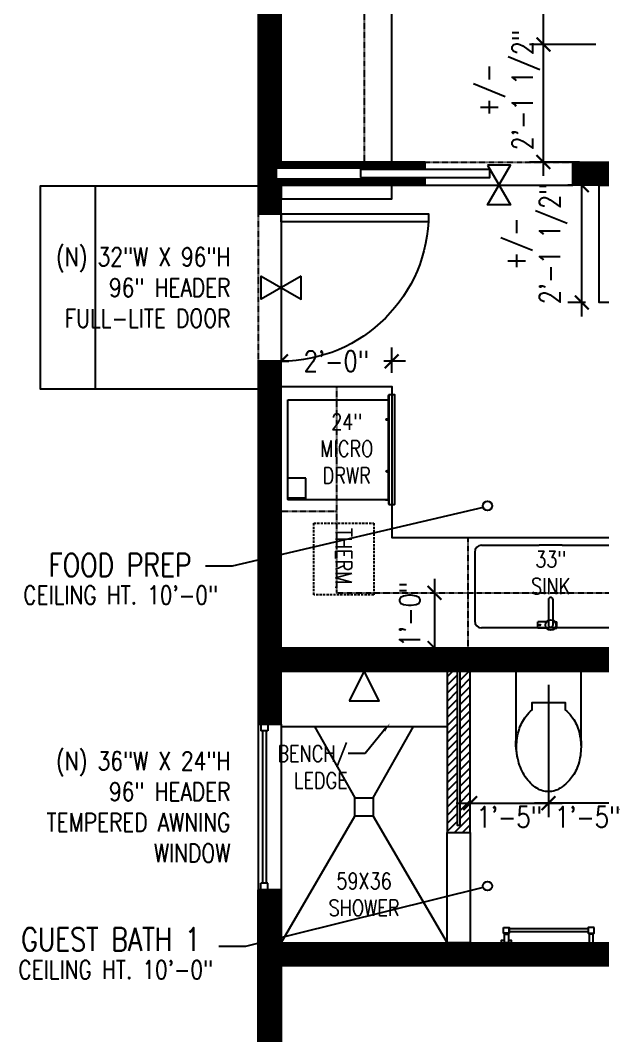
# Model space of a CAD drawing. Header units: inches. Extents: x -1 to 4116, y -71 to 1384.
# Drawn here: x 779.8 to 906.1, y 493 to 713.4 of the extents above; entities that cross this region are included whole.
import ezdxf
from ezdxf import colors
from ezdxf.entities.mleader import LeaderData, LeaderLine
from ezdxf.enums import TextEntityAlignment as Align
from ezdxf.math import Vec2, Vec3

# ---------------------------------------------------------------- set-up
doc = ezdxf.new("R2010")
doc.units = ezdxf.units.IN
doc.header["$MEASUREMENT"] = 0
doc.linetypes.add('DASHED', pattern=[0.75, 0.5, -0.25])
doc.linetypes.add('HIDDEN2', pattern=[0.1875, 0.125, -0.0625])
doc.layers.get('DEFPOINTS').update_dxf_attribs({"color": 92, "lineweight": 15})
for name, color, linetype in [('A-ANNO', 3, 'Continuous'), ('A-ANNO - NEW', 3, 'Continuous'), ('A-ANNO-CLNG-HT-NEW', 2, 'Continuous'), ('A-ANNO-ROOMTAG-NEW', 2, 'Continuous'), ('A-APPL-NEWW', 1, 'Continuous'), ('A-CASE-BLW', 1, 'HIDDEN2'), ('A-CASE-NEW', 2, 'Continuous'), ('A-CASE-OVER', 1, 'HIDDEN2'), ('A-CLNG-HEAD', 1, 'HIDDEN2'), ('A-DIM-CONS', 2, 'Continuous'), ('A-DOOR-NEW', 2, 'Continuous'), ('A-FLOR-SILL', 8, 'Continuous'), ('A-GLAZ', 1, 'Continuous'), ('A-GLAZ-NEW', 1, 'Continuous'), ('A-PFIX', 2, 'Continuous'), ('A-WALL-HTCH-F', 252, 'Continuous'), ('A-WALL-NEW', 4, 'Continuous')]:
    doc.layers.add(name, color=color, linetype=linetype)
doc.layers.add('A-FLOR-LEVL', color=2, linetype='Continuous', plot=False)
doc.styles.add('ccTXT', font='ROMANS.shx', dxfattribs={"width": 0.8})
doc.styles.add('EDGTXT', font='ROMANS.shx')
doc.dimstyles.new('DIM48$0', dxfattribs={"dimscale": 48, "dimtxt": 0.09375, "dimasz": 0.0625, "dimexe": 0.0625, "dimexo": 0.0625, "dimgap": 0.0625, "dimtad": 0, "dimdec": 8, "dimrnd": 0.125, "dimzin": 3, "dimdsep": 46, "dimlunit": 4, "dimtxsty": 'ccTXT', "dimblk": 'ARCHTICK', "dimblk1": 'ARCHTICK', "dimblk2": 'ARCHTICK', "dimsah": 1, "dimcen": 0.09375, "dimdle": 0.0625, "dimclrd": 2, "dimclre": 1, "dimclrt": 256, "dimadec": 0, "dimazin": 0, "dimtfac": 0.6, "dimtdec": 4, "dimtix": 1, "dimtmove": 2, "dimatfit": 3, "dimldrblk": 'ARCHTICK', "dimfxl": 1, "dimtvp": 1, "dimfrac": 2, "dimtolj": 1, "dimtzin": 0, "dimarcsym": 0})

# ---------------------------------------------------------------- blocks, each defined once
blk = doc.blocks.new('*U88')
at = {"color": 0, "linetype": 'ByBlock'}
blk.add_line((-0.0411, 0), (0.0411, 0), dxfattribs=at)
blk.add_lwpolyline([(-0.0675, 0.135), (0.0675, 0.135), (0, 0)], close=True, dxfattribs=at)
at = {"style": 'EDGTXT', "flags": 8}
blk.add_attdef('#LINE1', text='', height=0.125, dxfattribs=at).set_placement((0, 0.1931), align=Align.BOTTOM_CENTER)
blk = doc.blocks.new('*U87')
at = {"color": 0, "linetype": 'ByBlock'}
for p, q in [((0, -7.11), (0, 7.11)), ((0, 7.11), (15.11, 7.11)), ((15.11, -7.11), (0, -7.11))]:
    blk.add_line(p, q, dxfattribs=at)
blk.add_lwpolyline([(24.13, -4.09, 0.06085), (25.42, -2.54, 0.143932), (26.16, 0, 0.143932), (25.42, 2.54, 0.107177), (22.93, 5.03, 0.077997), (19.52, 6.53, 0.141546), (12.76, 6.39, 0.085426), (9.83, 4.9, 0.066386), (8.4, 3.51), (6.82, 3.51), (6.82, -3.61), (8.4, -3.61, 0.066386), (9.83, -5, 0.085426), (12.76, -6.49, 0.074934), (16.47, -7.05, 0.074935), (20.18, -6.49, 0.085426), (23.12, -5, 0.047542)], format="xyb", close=True, dxfattribs=at)
for centre, start, end in [((15.11, -9.99), 75.0711, 90), ((15.11, 9.99), 270, 275.1954)]:
    blk.add_arc(centre, 17.11, start, end, dxfattribs=at)
blk = doc.blocks.new('Towel Warmer ICO 20x48')
for points in [[(-18.8125, -1.875), (-17.9375, -1.875), (-17.9375, 0), (-18.8125, 0)], [(0.4375, -1.875), (-0.4375, -1.875), (-0.4375, 0), (0.4375, 0)], [(-19, -3.375), (-17.75, -3.375), (-17.75, -2.125), (-19, -2.125)], [(-18.6875, -1.875), (-18.0625, -1.875), (-18.0625, -2.125), (-18.6875, -2.125)], [(0.625, -3.375), (-0.625, -3.375), (-0.625, -2.125), (0.625, -2.125)], [(0.3125, -1.875), (-0.3125, -1.875), (-0.3125, -2.125), (0.3125, -2.125)], [(-17.75, -2.375), (-0.625, -2.375), (-0.625, -3.125), (-17.75, -3.125)]]:
    blk.add_lwpolyline(points, close=True)
blk.add_lwpolyline([(0.4375, -0.5), (1.125, -0.5), (1.125, 0), (-1.125, 0), (-1.125, -0.5), (-0.4375, -0.5)])
blk = doc.blocks.new('*U114')
at = {"linetype": 'ByBlock'}
blk.add_lwpolyline([(0, 0), (0, 32), (-1.75, 32), (-1.75, 0)], close=True, dxfattribs=at)
blk.add_arc((0, 0), 32, 90, 180, dxfattribs=at)
blk = doc.blocks.new('*U4')
for p, q in [((0, 5), (36, 5)), ((0, 5), (36, 5)), ((0, 2.875), (0, 4.375)), ((0, 4.375), (1.5, 4.375)), ((0, 2.875), (1.5, 2.875)), ((1.5, 2.875), (1.5, 4.375)), ((1.5, 4), (34.5, 4)), ((1.5, 3.25), (34.5, 3.25)), ((34.5, 2.875), (34.5, 4.375)), ((36, 4.375), (34.5, 4.375)), ((36, 2.875), (34.5, 2.875)), ((36, 2.875), (36, 4.375))]:
    blk.add_line(p, q)
at = {"flags": 128}
for points in [[(0, 0), (0, 5), (0, 5), (0, 5)], [(36, 0), (36, 5), (36, 5), (36, 5)]]:
    blk.add_lwpolyline(points, dxfattribs=at)
at = {"layer": 'A-FLOR-SILL'}
blk.add_line((0, 0), (36, 0), dxfattribs=at)
at = {"layer": 'A-GLAZ', "color": 8}
blk.add_line((0, 0), (36, 0), dxfattribs=at)
blk = doc.blocks.new('*U53')
at = {"layer": 'A-FLOR-SILL'}
blk.add_line((-16, 0), (16, 0), dxfattribs=at)
blk.add_lwpolyline([(-2.51, 4.32), (2.51, -4.32), (-2.51, -4.32), (2.51, 4.32)], close=True, dxfattribs=at)
blk = doc.blocks.new('*U106')
at = {"linetype": 'ByBlock'}
blk.add_lwpolyline([(0, 0), (-28, 0), (-28, -1.75), (0, -1.75)], close=True, dxfattribs=at)
blk = doc.blocks.new('*U167')
at = {"color": 0}
for p, q in [((20.96, 16.5), (6, 16.5)), ((4.5, -2.5), (4.5, 2.5)), ((22.46, -2.5), (22.46, 2.5)), ((6, -16.5), (20.96, -16.5))]:
    blk.add_line(p, q, dxfattribs=at)
at = {"color": 0, "linetype": 'ByBlock'}
for p, q in [((4.5, 2.5), (4.5, 15)), ((22.46, 15), (22.46, 2.5)), ((4.5, -15), (4.5, -2.5)), ((22.46, -2.5), (22.46, -15))]:
    blk.add_line(p, q, dxfattribs=at)
for centre, start, end in [((6, 15), 90, 180), ((20.96, 15), 0, 90), ((6, -15), 180, 270), ((20.96, -15), 270, 0)]:
    blk.add_arc(centre, 1.5, start, end, dxfattribs=at)
blk = doc.blocks.new('*U20')
at = {"color": 0, "linetype": 'ByBlock'}
for p, q in [((-0.9, 0.71), (-1.35, 0.71)), ((-1.35, 0.71), (-1.35, -0.71)), ((-0.5, 0), (-0.5, -5.5)), ((0.5, -5.5), (0.5, 0)), ((0.9, 0.71), (2.81, 0.71)), ((2.81, 0.71), (2.81, -0.71)), ((-0.9, -0.71), (-1.35, -0.71)), ((0.9, -0.71), (2.81, -0.71))]:
    blk.add_line(p, q, dxfattribs=at)
blk.add_circle((0, 0), 1.14, dxfattribs=at)
blk.add_circle((2.34, 0), 0.107)
for centre, start, end in [((0, 0), 0, 180), ((0, -5.5), 180, 0)]:
    blk.add_arc(centre, 0.5, start, end, dxfattribs=at)
blk = doc.blocks.new('Thermomix')
at = {"layer": 'A-APPL-NEWW', "linetype": 'DASHED'}
blk.add_lwpolyline([(-7.75, 6.5), (7.75, 6.5), (7.75, -6.5), (-7.75, -6.5)], close=True, dxfattribs=at)
at = {"layer": 'A-ANNO', "insert": (0, 0), "char_height": 3.5, "attachment_point": 5, "style": 'ccTXT'}
blk.add_mtext_dynamic_manual_height_columns('THERM.', width=14.8104, gutter_width=30, heights=[0], dxfattribs=at)
blk = doc.blocks.new('24in Wolf Micro Drawer')
for p, q in [((-10.79, 21.89), (-10.31, 21.89)), ((-10.79, 21.89), (-10.79, 17.95)), ((-10.47, 21.83), (-10.79, 21.83)), ((-10.31, 21.86), (-10.72, 21.86)), ((-10.64, 21.83), (-10.64, 21.86)), ((-10.47, 17.95), (-10.47, 21.83)), ((-10.31, 21.89), (-10.31, 21.86)), ((-10.31, 21.89), (10.86, 21.89)), ((-6.1, 17.95), (-6.1, 21.89)), ((10.86, 21.89), (10.86, 0.09)), ((-10.79, 17.95), (-10.79, 0)), ((-10.79, 17.95), (-6.1, 17.95)), ((-11.82, 0), (-11.82, -0.04)), ((11.82, 0), (-11.82, 0)), ((-10.83, 0.04), (-11.78, 0.04)), ((-11.78, 0), (-11.78, 0.04)), ((-10.83, 0.73), (-10.79, 0.73)), ((-10.83, 0.73), (-10.83, 0.04)), ((10.86, 0.09), (-10.79, 0.09)), ((-4.66, 0.38), (-4.74, 0.38)), ((-4.74, 0.38), (-4.74, 0.35)), ((-4.74, 0.35), (-4.66, 0.35)), ((-4.66, 0.46), (-4.66, 0.38)), ((-4.63, 0.46), (-4.66, 0.46)), ((-4.66, 0.35), (-4.66, 0.26)), ((-4.66, 0.26), (-4.63, 0.26)), ((-4.63, 0.38), (-4.63, 0.46)), ((-4.55, 0.38), (-4.63, 0.38)), ((-4.63, 0.26), (-4.63, 0.35)), ((-4.63, 0.35), (-4.55, 0.35)), ((-4.55, 0.35), (-4.55, 0.38)), ((6.59, 0.38), (6.51, 0.38)), ((6.51, 0.38), (6.51, 0.35)), ((6.51, 0.35), (6.59, 0.35)), ((6.59, 0.46), (6.59, 0.38)), ((6.62, 0.46), (6.59, 0.46)), ((6.59, 0.35), (6.59, 0.26)), ((6.59, 0.26), (6.62, 0.26)), ((6.62, 0.38), (6.62, 0.46)), ((6.71, 0.38), (6.62, 0.38)), ((6.62, 0.26), (6.62, 0.35)), ((6.62, 0.35), (6.71, 0.35)), ((6.71, 0.35), (6.71, 0.38)), ((10.91, 0.73), (10.86, 0.73)), ((10.86, 0.09), (10.86, 0)), ((10.91, 0.73), (10.91, 0.04)), ((10.91, 0.04), (11.85, 0.04)), ((11.82, 0), (11.93, 0)), ((11.85, 0), (11.85, 0.04)), ((11.93, 0), (11.94, 0)), ((11.94, 0), (11.95, 0)), ((11.95, 0), (11.98, 0)), ((11.98, 0), (12, 0)), ((12, 0), (12, 0)), ((12, 0), (12, 0)), ((12, 0), (12, -0.04)), ((-11.87, -0.01), (-11.83, -0.01)), ((-11.87, -0.01), (-11.87, -1.18)), ((-11.82, -1.18), (-11.87, -1.18)), ((-11.83, -0.01), (-11.83, -1.18)), ((-11.82, -0.1), (-11.83, -0.1)), ((-11.83, -0.1), (-11.83, -0.1)), ((-11.82, -0.04), (-11.81, -0.04)), ((-11.82, -0.07), (-11.82, -1.18)), ((-11.81, -0.07), (-11.82, -0.07)), ((-11.82, -1.18), (-11.82, -1.18)), ((-11.81, -0.07), (-11.81, -0.01)), ((11.99, -0.01), (-11.81, -0.01)), ((11.96, -1.27), (-11.78, -1.27)), ((11.99, -0.07), (11.99, -0.01)), ((12, -0.04), (11.99, -0.04)), ((11.99, -0.07), (12.01, -0.07)), ((12.01, -0.07), (12.01, -1.18)), ((12.01, -0.1), (12.01, -0.1)), ((12.01, -0.1), (12.02, -0.1)), ((12.01, -1.18), (12.05, -1.18)), ((12.01, -1.18), (12.01, -1.18)), ((12.05, -0.01), (12.02, -0.01)), ((12.02, -0.01), (12.02, -1.18)), ((12.05, -0.01), (12.05, -1.18))]:
    blk.add_line(p, q)
for points in [[(-10.72, 21.89), (-10.76, 21.89), (-10.79, 21.86), (-10.79, 21.83)], [(-10.72, 21.86), (-10.75, 21.86), (-10.76, 21.85), (-10.76, 21.83)], [(-10.79, 0.04), (-10.79, 0.02), (-10.79, 0.01), (-10.81, 0)], [(10.86, 0.04), (10.86, 0.02), (10.87, 0.01), (10.88, 0)], [(-11.87, -1.18), (-11.87, -1.23), (-11.83, -1.27), (-11.78, -1.27)], [(-11.78, -1.27), (-11.81, -1.25), (-11.81, -1.21), (-11.82, -1.18)], [(11.96, -1.27), (11.99, -1.25), (12, -1.21), (12.01, -1.18)], [(12.05, -1.18), (12.05, -1.23), (12.01, -1.27), (11.96, -1.27)]]:
    blk.add_open_spline(points, degree=3)
for points in [[(-4.83, 0.36), (-4.83, 0.26), (-4.75, 0.18), (-4.65, 0.18), (-4.55, 0.18), (-4.46, 0.26), (-4.46, 0.36), (-4.46, 0.46), (-4.55, 0.54), (-4.65, 0.54), (-4.75, 0.54), (-4.83, 0.46), (-4.83, 0.36)], [(6.43, 0.36), (6.43, 0.26), (6.51, 0.18), (6.61, 0.18), (6.71, 0.18), (6.79, 0.26), (6.79, 0.36), (6.79, 0.46), (6.71, 0.54), (6.61, 0.54), (6.51, 0.54), (6.43, 0.46), (6.43, 0.36)]]:
    blk.add_open_spline(points, degree=3, knots=[0, 0, 0, 0, 1, 1, 1, 2, 2, 2, 3, 3, 3, 4, 4, 4, 4])
blk = doc.blocks.new('_ArchTick')
at = {"color": 0, "linetype": 'ByBlock', "const_width": 0.15}
blk.add_lwpolyline([(-0.5, -0.5), (0.5, 0.5)], dxfattribs=at)
blk = doc.blocks.new('*D492')
at = {"layer": 'A-DIM-CONS', "color": 1, "lineweight": -2, "transparency": 16777216}
blk.add_line((894.31, 569.12), (894.31, 540.44), dxfattribs=at)
at = {"layer": 'A-DIM-CONS', "color": 2, "lineweight": -2, "transparency": 16777216}
blk.add_line((914.31, 543.44), (891.31, 543.44), dxfattribs=at)
at = {"layer": 'DEFPOINTS', "color": 0, "transparency": 16777216}
for p in [(894.31, 572.12), (894.31, 543.44), (911.31, 543.44)]:
    blk.add_point(p, dxfattribs=at)
at = {"layer": 'A-DIM-CONS', "color": 2, "lineweight": -2, "transparency": 16777216, "xscale": 3, "yscale": 3, "zscale": 3, "rotation": 180}
blk.add_blockref('_ArchTick', (894.31, 543.44), dxfattribs=at)
at = {"layer": 'A-DIM-CONS', "color": 2, "lineweight": -2, "transparency": 16777216, "xscale": 3, "yscale": 3, "zscale": 3}
blk.add_blockref('_ArchTick', (911.31, 543.44), dxfattribs=at)
at = {"layer": 'A-DIM-CONS', "transparency": 16777216, "insert": (902.81, 540.44), "char_height": 4.5, "attachment_point": 5, "style": 'ccTXT'}
blk.add_mtext('\\A1;1\'-5"', dxfattribs=at)
blk = doc.blocks.new('*D515')
at = {"layer": 'A-DIM-CONS', "color": 1, "lineweight": -2, "transparency": 16777216}
blk.add_line((894.31, 569.12), (894.31, 540.44), dxfattribs=at)
at = {"layer": 'A-DIM-CONS', "color": 2, "lineweight": -2, "transparency": 16777216}
blk.add_line((874.31, 543.44), (897.31, 543.44), dxfattribs=at)
at = {"layer": 'DEFPOINTS', "color": 0, "transparency": 16777216}
for p in [(894.31, 572.12), (877.31, 543.44), (894.31, 543.44)]:
    blk.add_point(p, dxfattribs=at)
at = {"layer": 'A-DIM-CONS', "color": 2, "lineweight": -2, "transparency": 16777216, "xscale": 3, "yscale": 3, "zscale": 3, "rotation": 180}
blk.add_blockref('_ArchTick', (877.31, 543.44), dxfattribs=at)
at = {"layer": 'A-DIM-CONS', "color": 2, "lineweight": -2, "transparency": 16777216, "xscale": 3, "yscale": 3, "zscale": 3}
blk.add_blockref('_ArchTick', (894.31, 543.44), dxfattribs=at)
at = {"layer": 'A-DIM-CONS', "transparency": 16777216, "insert": (885.81, 540.44), "char_height": 4.5, "attachment_point": 5, "style": 'ccTXT'}
blk.add_mtext('\\A1;1\'-5"', dxfattribs=at)
blk = doc.blocks.new('*D520')
at = {"layer": 'A-DIM-CONS', "color": 2, "lineweight": -2, "transparency": 16777216}
blk.add_line((869.6, 592.12), (869.6, 574.12), dxfattribs=at)
at = {"layer": 'DEFPOINTS', "color": 0, "transparency": 16777216}
for p in [(869.6, 589.12), (869.6, 577.12), (869.6, 577.12)]:
    blk.add_point(p, dxfattribs=at)
at = {"layer": 'A-DIM-CONS', "color": 2, "lineweight": -2, "transparency": 16777216, "xscale": 3, "yscale": 3, "zscale": 3}
for p, rotation in [((869.6, 589.12), 90), ((869.6, 577.12), 270)]:
    blk.add_blockref('_ArchTick', p, dxfattribs=dict(at, rotation=rotation))
at = {"layer": 'A-DIM-CONS', "transparency": 16777216, "insert": (864.24, 584.4), "char_height": 4.5, "attachment_point": 5, "rotation": 90, "style": 'ccTXT'}
blk.add_mtext('\\A1;1\'-0"', dxfattribs=at)
blk = doc.blocks.new('*D521')
at = {"layer": 'A-DIM-CONS', "color": 1, "lineweight": -2, "transparency": 16777216}
blk.add_line((860.31, 636.87), (860.31, 642.37), dxfattribs=at)
at = {"layer": 'A-DIM-CONS', "color": 2, "lineweight": -2, "transparency": 16777216}
for p, q in [((833.31, 639.37), (838.03, 639.37)), ((863.31, 639.37), (858.6, 639.37))]:
    blk.add_line(p, q, dxfattribs=at)
at = {"layer": 'DEFPOINTS', "color": 0, "transparency": 16777216}
for p in [(836.31, 639.37), (860.31, 639.37), (860.31, 633.87)]:
    blk.add_point(p, dxfattribs=at)
at = {"layer": 'A-DIM-CONS', "color": 2, "lineweight": -2, "transparency": 16777216, "xscale": 3, "yscale": 3, "zscale": 3, "rotation": 180}
blk.add_blockref('_ArchTick', (836.31, 639.37), dxfattribs=at)
at = {"layer": 'A-DIM-CONS', "color": 2, "lineweight": -2, "transparency": 16777216, "xscale": 3, "yscale": 3, "zscale": 3}
blk.add_blockref('_ArchTick', (860.31, 639.37), dxfattribs=at)
at = {"layer": 'A-DIM-CONS', "transparency": 16777216, "insert": (848.31, 639.37), "char_height": 4.5, "attachment_point": 5, "style": 'ccTXT'}
blk.add_mtext('\\A1;2\'-0"', dxfattribs=at)
blk = doc.blocks.new('*D526')
at = {"layer": 'A-DIM-CONS', "color": 2, "lineweight": -2, "transparency": 16777216}
blk.add_line((901.54, 649.12), (901.54, 680.62), dxfattribs=at)
at = {"layer": 'A-DIM-CONS', "color": 1, "lineweight": -2, "transparency": 16777216}
for p, q in [((902.31, 677.62), (898.54, 677.62)), ((902.31, 652.12), (898.54, 652.12))]:
    blk.add_line(p, q, dxfattribs=at)
at = {"layer": 'DEFPOINTS', "color": 0, "transparency": 16777216}
for p in [(901.54, 677.62), (905.31, 677.62), (905.31, 652.12)]:
    blk.add_point(p, dxfattribs=at)
at = {"layer": 'A-DIM-CONS', "color": 2, "lineweight": -2, "transparency": 16777216, "xscale": 3, "yscale": 3, "zscale": 3}
for p, rotation in [((901.54, 677.62), 90), ((901.54, 652.12), 270)]:
    blk.add_blockref('_ArchTick', p, dxfattribs=dict(at, rotation=rotation))
at = {"layer": 'A-DIM-CONS', "transparency": 16777216, "insert": (891.59, 664.87), "char_height": 4.5, "attachment_point": 5, "rotation": 90, "style": 'ccTXT'}
blk.add_mtext('\\A1;+/-\\P2\'-1 1/2"', dxfattribs=at)
blk = doc.blocks.new('*D528')
at = {"layer": 'A-DIM-CONS', "color": 2, "lineweight": -2, "transparency": 16777216}
blk.add_line((893.22, 679.62), (893.22, 711.12), dxfattribs=at)
at = {"layer": 'A-DIM-CONS', "color": 1, "lineweight": -2, "transparency": 16777216}
for p, q in [((901.06, 708.12), (890.22, 708.12)), ((901.06, 682.62), (890.22, 682.62))]:
    blk.add_line(p, q, dxfattribs=at)
at = {"layer": 'DEFPOINTS', "color": 0, "transparency": 16777216}
for p in [(893.22, 708.12), (904.06, 708.12), (904.06, 682.62)]:
    blk.add_point(p, dxfattribs=at)
at = {"layer": 'A-DIM-CONS', "color": 2, "lineweight": -2, "transparency": 16777216, "xscale": 3, "yscale": 3, "zscale": 3}
for p, rotation in [((893.22, 708.12), 90), ((893.22, 682.62), 270)]:
    blk.add_blockref('_ArchTick', p, dxfattribs=dict(at, rotation=rotation))
at = {"layer": 'A-DIM-CONS', "transparency": 16777216, "insert": (885.66, 698.25), "char_height": 4.5, "attachment_point": 5, "rotation": 90, "style": 'ccTXT'}
blk.add_mtext('\\A1;+/-\\P2\'-1 1/2"', dxfattribs=at)
blk = doc.blocks.new('*D536')
at = {"layer": 'A-DIM-CONS', "color": 2, "lineweight": -2, "transparency": 16777216}
blk.add_line((893.22, 705.12), (893.22, 765.13), dxfattribs=at)
at = {"layer": 'A-DIM-CONS', "color": 1, "lineweight": -2, "transparency": 16777216}
for p, q in [((910.56, 762.13), (890.22, 762.13)), ((904.56, 708.12), (890.22, 708.12))]:
    blk.add_line(p, q, dxfattribs=at)
at = {"layer": 'DEFPOINTS', "color": 0, "transparency": 16777216}
for p in [(893.22, 762.13), (913.56, 762.13, -41), (907.56, 708.12)]:
    blk.add_point(p, dxfattribs=at)
at = {"layer": 'A-DIM-CONS', "color": 2, "lineweight": -2, "transparency": 16777216, "xscale": 3, "yscale": 3, "zscale": 3}
for p, rotation in [((893.22, 762.13), 90), ((893.22, 708.12), 270)]:
    blk.add_blockref('_ArchTick', p, dxfattribs=dict(at, rotation=rotation))
at = {"layer": 'A-DIM-CONS', "transparency": 16777216, "insert": (887.87, 735.12), "char_height": 4.5, "attachment_point": 5, "rotation": 90, "style": 'ccTXT'}
blk.add_mtext('\\A1;4\'-6"', dxfattribs=at)

msp = doc.modelspace()

# ---------------------------------------------------------------- hatches: boundary and pattern name
at = {"layer": 'A-WALL-HTCH-F'}
h = msp.add_hatch(dxfattribs=at)
h.set_pattern_fill('ANSI31', color=256)
h.set_pattern_definition([(45, (344.39756, 69.81976), (-0.088388348, 0.088388348), [])])
h.paths.add_polyline_path([(868.06377117, 1221.86544828), (844.06377117, 1221.86544828), (844.06377117, 1197.86544828), (868.06377117, 1197.86544828)])
h.paths.add_polyline_path([(864.56377117, 1201.36544828), (847.56377117, 1201.36544828), (847.56377117, 1218.36544828), (864.56377117, 1218.36544828)], flags=16)
h.paths.add_polyline_path([(1028.06377117, 1221.86544828), (1004.06377117, 1221.86544828), (1004.06377117, 1197.86544828), (1028.06377117, 1197.86544828)])
h.paths.add_polyline_path([(1007.56377117, 1218.36544828), (1024.56377117, 1218.36544828), (1024.56377117, 1201.36544828), (1007.56377117, 1201.36544828)], flags=16)
h.paths.add_polyline_path([(1188.06377117, 1221.86544828), (1164.06377117, 1221.86544828), (1164.06377117, 1197.86544828), (1188.06377117, 1197.86544828)])
h.paths.add_polyline_path([(1167.56377117, 1218.36544828), (1184.56377117, 1218.36544828), (1184.56377117, 1201.36544828), (1167.56377117, 1201.36544828)], flags=16)
h.paths.add_polyline_path([(1044.06377117, 273.86544828), (1020.06377117, 273.86544828), (1020.06377117, 249.86544828), (1044.06377117, 249.86544828)])
h.paths.add_polyline_path([(1040.56377117, 253.36544828), (1023.56377117, 253.36544828), (1023.56377117, 270.36544828), (1040.56377117, 270.36544828)], flags=16)
h.paths.add_polyline_path([(1163.31377117, 273.86544828), (1152.06377117, 273.86544828), (1152.06377117, 249.86544828), (1163.31377117, 249.86544828), (1163.31377117, 253.36544828), (1155.56377117, 253.36544828), (1155.56377117, 270.36544828), (1163.31377117, 270.36544828)])
h.paths.add_polyline_path([(856.06377117, 326.11544828), (836.31377117, 326.11544828), (836.31377117, 350.07893897), (831.31377117, 350.07893897), (831.31377117, 321.11544828), (856.06377117, 321.11544828)])
h.paths.add_polyline_path([(908.06377117, 326.11544828), (904.06377117, 326.11544828), (904.06377117, 321.11544828), (908.06377117, 321.11544828)])
h.paths.add_polyline_path([(960.06377117, 326.11544828), (956.06377117, 326.11544828), (956.06377117, 321.11544828), (960.06377117, 321.11544828)])
h.paths.add_polyline_path([(836.31377117, 460.1519576), (831.31377117, 460.1519576), (831.31377117, 374.07893897), (836.31377117, 374.07893897)])
h.paths.add_polyline_path([(1212.56377117, 504.36544828), (1167.56377117, 504.36544828), (1167.56377117, 504.86544828), (1164.06377117, 504.86544828), (1164.06377117, 501.36544828), (1166.06377117, 501.36544828), (1166.06377117, 503.63852295), (1167.56377117, 503.63852295), (1167.56377117, 501.36544828), (1204.56377117, 501.36544828), (1204.56377117, 500.86544828), (1208.06377117, 500.86544828), (1208.06377117, 501.36544828), (1212.56377117, 501.36544828)], flags=17)
h.paths.add_polyline_path([(1212.56377117, 504.86544828), (1204.56377117, 504.86544828), (1186.06377117, 504.86544828), (1186.06377117, 504.36544828), (1212.56377117, 504.36544828)], flags=16)
edge = h.paths.add_edge_path(flags=17)
edge.add_line((1212.56488726, 505.11544828), (1186.06377117, 505.11544828))
edge.add_line((1186.06377117, 505.11544828), (1186.06377117, 504.86544828))
edge.add_line((1186.06377117, 504.86544828), (1204.56377117, 504.86544828))
edge.add_line((1204.56377117, 504.86544828), (1212.56377117, 504.86544828))
edge.add_arc((1240.56377117, 504.86544828), 28, 179.4884237428, 180, ccw=False)
h.paths.add_polyline_path([(1172.56377117, 681.86544828), (1167.56377117, 681.86544828), (1167.56377117, 704.36544828), (1172.56377117, 704.36544828)], flags=16)
h.paths.add_polyline_path([(1208.06377117, 500.86544828), (1204.56377117, 500.86544828), (1204.56377117, 500.11544828), (1208.06377117, 500.11544828)], flags=17)
h.paths.add_polyline_path([(1172.81377117, 495.86544828), (1172.06377117, 495.86544828), (1172.06377117, 486.86544828), (1172.81377117, 486.86544828)], flags=17)
h.paths.add_polyline_path([(1172.81377117, 500.11544828), (1204.56377117, 500.11544828), (1204.56377117, 500.86544828), (1172.06377117, 500.86544828), (1172.06377117, 495.86544828), (1172.81377117, 495.86544828)], flags=16)
h.paths.add_polyline_path([(1172.06377117, 486.86544828), (1167.56377117, 486.86544828), (1167.56377117, 478.86544828), (1172.06377117, 478.86544828)], flags=17)
h.paths.add_polyline_path([(1172.81377117, 486.86544828), (1172.06377117, 486.86544828), (1172.06377117, 482.86544828), (1172.81377117, 482.86544828)], flags=17)
h.paths.add_polyline_path([(1172.81377117, 482.86544828), (1172.06377117, 482.86544828), (1172.06377117, 478.86544828), (1172.81377117, 478.86544828)], flags=17)
h.paths.add_polyline_path([(1167.56377117, 501.36544828), (1166.06377117, 501.36544828), (1166.06377117, 478.86544828), (1167.56377117, 478.86544828)], flags=17)
h.paths.add_polyline_path([(1166.06377117, 486.86544828), (1164.06377117, 486.86544828), (1164.06377117, 478.86544828), (1166.06377117, 478.86544828)], flags=17)
h.paths.add_polyline_path([(1164.06377117, 504.36544828), (1163.31377117, 504.36544828), (1163.31377117, 478.86544828), (1164.06377117, 478.86544828)], flags=17)
h.paths.add_polyline_path([(1166.06377117, 495.86544828), (1164.06377117, 495.86544828), (1164.06377117, 486.86544828), (1166.06377117, 486.86544828)], flags=17)
h.paths.add_polyline_path([(1166.06377117, 501.36544828), (1164.06377117, 501.36544828), (1164.06377117, 495.86544828), (1166.06377117, 495.86544828)], flags=17)
h.paths.add_polyline_path([(1172.06377117, 500.86544828), (1204.56377117, 500.86544828), (1204.56377117, 501.36544828), (1167.56377117, 501.36544828), (1167.56377117, 495.86544828), (1172.06377117, 495.86544828)], flags=17)
h.paths.add_polyline_path([(1172.06377117, 495.86544828), (1167.56377117, 495.86544828), (1167.56377117, 486.86544828), (1172.06377117, 486.86544828)], flags=17)
h.paths.add_polyline_path([(1167.56377117, 503.63852295), (1166.06377117, 503.63852295), (1166.06377117, 501.36544828), (1167.56377117, 501.36544828)], flags=16)
h.paths.add_polyline_path([(1168.31377117, 554.11544828), (1190.31377117, 554.11544828), (1190.31377117, 580.36544828), (1185.31377117, 580.36544828), (1185.31377117, 559.11544828), (1163.31377117, 559.11544828), (1163.31377117, 506.36544828), (1164.06377117, 506.36544828), (1164.06377117, 504.86544828), (1175.06377117, 504.86544828), (1175.06377117, 505.11544828), (1168.31377117, 505.11544828)], flags=17)
h.paths.add_polyline_path([(1164.06377117, 504.86544828), (1164.06377117, 506.36544828), (1163.31377117, 506.36544828), (1163.31377117, 504.36544828), (1164.06377117, 504.36544828)], flags=17)
h.paths.add_polyline_path([(1175.06377117, 504.86544828), (1167.56377117, 504.86544828), (1167.56377117, 504.36544828), (1175.06377117, 504.36544828)], flags=16)
h.paths.add_polyline_path([(1186.06377117, 504.86544828), (1175.06377117, 504.86544828), (1175.06377117, 504.36544828), (1186.06377117, 504.36544828)], flags=16)
h.paths.add_polyline_path([(1186.06377117, 505.11544828), (1175.06377117, 505.11544828), (1175.06377117, 504.86544828), (1186.06377117, 504.86544828)], flags=16)
h.paths.add_polyline_path([(1168.31377117, 418.1169859), (1168.31377117, 444.36544828), (1172.81914228, 444.36544828), (1172.81914228, 423.11544828), (1209.06377117, 423.11544828), (1209.06377117, 418.1169859)])
h.paths.add_polyline_path([(1253.06914228, 423.1169859), (1241.06377117, 423.1169859), (1241.06377117, 418.11544828), (1253.06914228, 418.11544828)])
h.paths.add_polyline_path([(1244.31377117, 398.11544828), (1249.31377117, 398.11544828), (1249.31377117, 394.1169859), (1288.81377117, 394.1169859), (1288.81377117, 398.11544828), (1293.81913633, 398.11536314), (1293.82618755, 360.6163898), (1288.8191421, 360.6163898), (1288.8191421, 389.1169859), (1244.31377117, 389.1169859)])
h.paths.add_polyline_path([(1288.81914228, 436.11544828), (1288.81914228, 423.1169859), (1285.06914228, 423.1169859), (1285.06914228, 418.1169859), (1288.81377117, 418.1169859), (1288.81377117, 403.11544828), (1293.81914228, 403.11544816), (1293.81914109, 436.11544828)])
h.paths.add_polyline_path([(1288.81914228, 441.11544828), (1288.81914228, 445.61544828), (1293.81377117, 445.61544828), (1293.81377117, 441.11544828)])
h.paths.add_polyline_path([(1336.31377117, 441.11544828), (1368.31377117, 441.11544828), (1368.31377117, 436.11544828), (1365.81377117, 436.11544828), (1365.81377117, 398.11544828), (1357.31377117, 398.11544828), (1357.31377117, 403.11544828), (1360.81377117, 403.11544828), (1360.81377117, 436.11544828), (1336.31377117, 436.11544828)])
h.paths.add_polyline_path([(1168.31377099, 325.11792741), (1288.8191421, 325.11792741), (1288.8191421, 328.6163898), (1293.81795388, 328.61630476), (1293.81795388, 319.11792741), (1168.31377099, 319.11792741)])
h.paths.add_polyline_path([(1483.81377117, 460.36544828), (1488.81377117, 460.36544828), (1488.81377117, 470.61544828), (1483.81377117, 470.61544828)])
h.paths.add_polyline_path([(1483.81377117, 561.61544828), (1488.81377117, 561.61544828), (1488.81377117, 603.61544828), (1483.81377117, 603.61544828), (1483.81377117, 577.11544828), (1315.81377117, 577.11544828), (1315.81377117, 677.61544828), (1310.81377117, 677.61544828), (1310.81377117, 571.11544828), (1307.56377117, 571.11544828), (1307.56377117, 566.11544828), (1315.81377117, 566.11544828), (1315.81377117, 572.11544828), (1483.81377117, 572.11544828), (1483.81377117, 561.61544828), (1488.81377117, 561.61544828)])
h.paths.add_polyline_path([(1308.81377116, 682.61544828), (1308.81377116, 708.61544828), (1370.56377117, 708.61544828), (1370.56377117, 707.36544828), (1339.56377117, 707.36544828), (1339.56377117, 704.86544828), (1370.56377117, 704.86544828), (1370.56377117, 703.61544828), (1315.81377117, 703.61544828), (1315.81377117, 682.61544828), (1311.56377117, 682.61544828), (1311.56377117, 702.11544828), (1311.56377117, 682.61544828)])
h.paths.add_polyline_path([(1483.81377117, 734.36544828), (1483.81377117, 708.61544828), (1429.06377117, 708.61544828), (1429.06377117, 707.36544828), (1459.31377117, 707.36544828), (1459.31377117, 704.86544828), (1429.06377117, 704.86544828), (1429.06377117, 703.61544828), (1483.81377117, 703.61544828), (1483.81377117, 681.86544828), (1488.81377117, 681.86544828), (1488.81377117, 734.36544828)])
h.paths.add_polyline_path([(1483.81377117, 830.36544828), (1483.81377117, 782.36544828), (1488.81377117, 782.36544828), (1488.81377117, 811.61544828), (1506.81377117, 811.61544828), (1506.81377117, 897.11544828), (1488.81377117, 897.11544828), (1488.81377117, 926.36544828), (1483.81377117, 926.36544828), (1483.81377117, 878.36544828), (1488.06377117, 878.36544828), (1488.06377117, 892.86544828), (1502.56377117, 892.86544828), (1502.56377117, 815.86544828), (1488.06377117, 815.86544828), (1488.06377117, 830.36544828)])
h.paths.add_polyline_path([(1398.06377117, 1001.61544828), (1398.06377117, 1006.61544828), (1488.81377117, 1006.61544828), (1488.81377117, 974.36544828), (1483.81377117, 974.36544828), (1483.81377117, 1001.61544828), (1414.06377117, 1001.61544828)])
h.paths.add_polyline_path([(1172.06377117, 1006.61544828), (1254.06377117, 1006.61544828), (1254.06377117, 1001.61544828), (1172.06377117, 1001.61544828)])
h.paths.add_polyline_path([(1012.06377117, 1006.61544828), (1028.06377117, 1006.61544828), (1028.06377117, 1001.61544828), (1012.06377117, 1001.61544828)])
h.paths.add_polyline_path([(868.06377117, 1006.61544828), (868.06377117, 1001.61544828), (836.31377117, 1001.61544828), (836.31377117, 915.86544828), (831.31377117, 915.86544828), (831.31377117, 1006.61544828)])
h.paths.add_polyline_path([(831.31377117, 879.86544828), (836.31377117, 879.86544828), (836.31377117, 804.36544828), (831.31377117, 804.36544828)])
h.paths.add_polyline_path([(831.31377117, 768.36544828), (831.31377117, 671.36544828), (836.31377117, 671.36544828), (836.31377117, 677.61544828), (867.56377117, 677.61544828), (867.56377117, 678.86544828), (835.31377117, 678.86544828), (835.31377117, 681.36544828), (867.56377117, 681.36544828), (867.56377117, 682.61544828), (836.31377117, 682.61544828), (836.31377117, 768.36544828)])
h.paths.add_polyline_path([(899.56377117, 682.61544828), (976.06377117, 682.61544828), (976.06377117, 677.61544828), (976.31377117, 677.61544828), (976.31377117, 647.36544828), (971.31377117, 647.36544828), (971.31377117, 677.61544828), (899.56377117, 677.61544828)])
h.paths.add_polyline_path([(1027.81377117, 508.11544828), (1027.81377117, 443.11544828), (1032.81377117, 443.11544828), (1032.81377117, 669.11544828), (1038.81377117, 669.11544828), (1038.81377117, 677.61544828), (1034.56377117, 677.61544828), (1034.56377117, 673.36544828), (1032.06377117, 673.36544828), (1032.06377117, 677.61544828), (1027.81377117, 677.61544828), (1027.81377117, 577.11544828), (976.31377117, 577.11544828), (976.31377117, 605.36544828), (971.31377117, 605.36544828), (971.31377117, 577.11544828), (836.31377117, 577.11544828), (836.31377117, 639.36544828), (831.31377117, 639.36544828), (831.31377117, 560.61544828), (836.31377117, 560.61544828), (836.31377117, 572.11544828), (911.31377117, 572.11544828), (911.31377117, 544.11544828), (912.56377117, 544.11544828), (912.56377117, 573.11544828), (915.06377117, 573.11544828), (915.06377117, 544.11544828), (916.31377117, 544.11544828), (916.31377117, 572.11544828), (958.31377117, 572.11544828), (958.31377117, 513.11544828), (955.06377117, 513.11544828), (955.06377117, 508.11544828), (966.56377117, 508.11544828), (966.56377117, 513.11544828), (963.31377117, 513.11544828), (963.31377117, 572.11544828), (1027.81377117, 572.11544828), (1027.81377117, 513.11544828), (996.56377117, 513.11544828), (996.56377117, 508.11544828)])
h.paths.add_polyline_path([(916.31377117, 513.11544828), (925.06377117, 513.11544828), (925.06377117, 508.11544828), (836.31377117, 508.11544828), (836.31377117, 484.1519576), (831.31377117, 484.1519576), (831.31377117, 524.61544828), (836.31377117, 524.61544828), (836.31377117, 513.11544828), (911.31377117, 513.11544828), (911.31377117, 516.11544828), (916.31377117, 516.11544828)], flags=17)
h.paths.add_polyline_path([(1027.81377117, 326.11544828), (1027.81377117, 345.86544828), (1032.81377117, 345.86544828), (1032.81377117, 350.11544828), (1074.06377117, 350.11544828), (1074.06377117, 345.11544828), (1032.81377117, 345.11544828), (1032.81377117, 321.11544828), (1008.06377117, 321.11544828), (1008.06377117, 326.11544828)])
h.paths.add_polyline_path([(1122.06377117, 350.11544828), (1163.31377117, 350.11544828), (1163.31377117, 345.11544828), (1122.06377117, 345.11544828)])
h.paths.add_polyline_path([(1032.81377117, 682.61544828), (1032.81377117, 708.61544828), (1019.31377117, 708.61544828), (1019.31377117, 682.61544828), (1023.56377117, 682.61544828), (1023.56377117, 703.61544828), (1028.56377117, 703.61544828), (1028.56377117, 682.61544828)])
h.paths.add_polyline_path([(1027.81377119, 383.11544828), (1032.81377117, 383.11544828), (1032.81377117, 353.36544828), (1027.81377119, 353.36544828)])
h.paths.add_polyline_path([(1164.06377117, 673.36544828), (1161.56377117, 673.36544828), (1161.56377117, 678.36544828), (1164.06377117, 678.36544828)], flags=16)
edge = h.paths.add_edge_path()
edge.add_line((1293.81377117, 505.11544828), (1272.81377117, 505.11544828))
edge.add_line((1272.81377117, 505.11544828), (1272.81377117, 511.61544828))
edge.add_line((1272.81377117, 511.61544828), (1267.81377117, 511.61544828))
edge.add_line((1267.81377117, 511.61544828), (1267.81377117, 505.11544828))
edge.add_line((1267.81377117, 505.11544828), (1244.31377117, 505.11544828))
edge.add_line((1244.31377117, 505.11544828), (1244.31377117, 566.11544828))
edge.add_line((1244.31377117, 566.11544828), (1267.81377117, 566.11544828))
edge.add_line((1267.81377117, 566.11544828), (1267.81377117, 559.61544828))
edge.add_line((1267.81377117, 559.61544828), (1272.81377117, 559.61544828))
edge.add_line((1272.81377117, 559.61544828), (1272.81377117, 566.11544828))
edge.add_line((1272.81377117, 566.11544828), (1277.56377117, 566.11544828))
edge.add_line((1277.56377117, 566.11544828), (1277.56377117, 571.11544828))
edge.add_line((1277.56377117, 571.11544828), (1244.31377117, 571.11544828))
edge.add_line((1244.31377117, 571.11544828), (1244.31377117, 677.61544828))
edge.add_line((1244.31377117, 677.61544828), (1243.06377117, 677.61544828))
edge.add_line((1243.06377117, 677.61544828), (1243.06377117, 682.61544828))
edge.add_line((1243.06377117, 682.61544828), (1176.81377117, 682.61544828))
edge.add_line((1176.81377117, 682.61544828), (1176.81377117, 708.61544828))
edge.add_line((1176.81377117, 708.61544828), (1163.31377117, 708.61544828))
edge.add_line((1163.31377117, 708.61544828), (1163.31377117, 682.61544828))
edge.add_line((1163.31377117, 682.61544828), (1157.31377117, 682.61544828))
edge.add_line((1157.31377117, 682.61544828), (1157.31377117, 669.11544828))
edge.add_line((1157.31377117, 669.11544828), (1163.31377117, 669.11544828))
edge.add_line((1163.31377117, 669.11544828), (1163.31377117, 665.86544828))
edge.add_line((1163.31377117, 665.86544828), (1168.31377117, 665.86544828))
edge.add_line((1168.31377117, 665.86544828), (1168.31377117, 677.61544828))
edge.add_line((1168.31377117, 677.61544828), (1239.31377117, 677.61544828))
edge.add_line((1239.31377117, 677.61544828), (1239.31377117, 618.61544828))
edge.add_line((1239.31377117, 618.61544828), (1190.31377117, 618.61544828))
edge.add_line((1190.31377117, 618.61544828), (1190.31377117, 628.61544828))
edge.add_line((1190.31377117, 628.61544828), (1168.31377117, 628.61544828))
edge.add_line((1168.31377117, 628.61544828), (1168.31377117, 635.86544828))
edge.add_line((1168.31377117, 635.86544828), (1163.31377117, 635.86544828))
edge.add_line((1163.31377117, 635.86544828), (1163.31377117, 623.61544828))
edge.add_line((1163.31377117, 623.61544828), (1185.31377117, 623.61544828))
edge.add_line((1185.31377117, 623.61544828), (1185.31377117, 610.36544828))
edge.add_line((1185.31377117, 610.36544828), (1190.31377117, 610.36544828))
edge.add_line((1190.31377117, 610.36544828), (1190.31377117, 613.61544828))
edge.add_line((1190.31377117, 613.61544828), (1239.31377117, 613.61544828))
edge.add_line((1239.31377117, 613.61544828), (1239.31377117, 505.11544828))
edge.add_line((1239.31377117, 505.11544828), (1212.56488726, 505.11544828))
edge.add_arc((1240.56377117, 504.86544828), 28.00000001, 179.4884237429, 179.9999999999)
edge.add_line((1212.56377117, 504.86544828), (1212.56377117, 501.36544828))
edge.add_line((1212.56377117, 501.36544828), (1208.06377117, 501.36544828))
edge.add_line((1208.06377117, 501.36544828), (1208.06377117, 500.11544828))
edge.add_line((1208.06377117, 500.11544828), (1288.81377117, 500.11544828))
edge.add_line((1288.81377117, 500.11544828), (1288.81377117, 477.61544828))
edge.add_line((1288.81377117, 477.61544828), (1293.81377117, 477.61544828))
edge.add_line((1293.81377117, 477.61544828), (1293.81377117, 505.11544828))
h = msp.add_hatch(dxfattribs=at)
h.set_pattern_fill('ANSI31', color=256, scale=10)
h.set_pattern_definition([(45, (195.3763, 1578.6003), (-0.8838835, 0.8838835), [])])
h.paths.add_polyline_path([(874.56377117, 572.11544828), (872.31377117, 572.11544828), (872.31377117, 537.11544828), (877.31377117, 537.11544828), (877.31377117, 572.11544828), (875.06377117, 572.11544828), (875.06377117, 538.61544828), (874.56377117, 538.61544828)])

# ---------------------------------------------------------------- linework, layer by layer
at = {"layer": 'A-ANNO-ROOMTAG-NEW', "elevation": 0.27330226}
for points in [[(880.13871419, 607.6428873), (825.69926133, 594.85971256), (819.90583638, 594.85971256)], [(880.13871419, 525.13427807), (828.59597381, 512.35110333), (822.80254885, 512.35110333)]]:
    msp.add_lwpolyline(points, dxfattribs=at)
at = {"layer": 'A-ANNO-ROOMTAG-NEW'}
for centre in [(881.07876926, 607.98390997, 0.27330226), (881.07876926, 525.47530074, 0.27330226)]:
    msp.add_circle(centre, 1, dxfattribs=at)
at = {"layer": 'A-CASE-BLW'}
msp.add_line((876.82505768, 601.11544828, 0.27330226), (876.82505768, 577.11544828, 0.27330226), dxfattribs=at)
at = {"layer": 'A-CASE-NEW'}
msp.add_line((860.31377117, 682.61544828, 0.27330226), (860.31377117, 1001.61544828, 0.27330226), dxfattribs=at)
at = {"layer": 'A-CASE-NEW', "elevation": 0.27330226}
for points in [[(836.31377117, 674.61544828), (860.31377117, 674.61544828), (860.31377117, 677.61544828), (836.31377117, 677.61544828)], [(908.31377117, 677.61544828), (908.31377117, 652.11544828), (905.31377117, 652.11544828), (905.31377117, 677.61544828)]]:
    msp.add_lwpolyline(points, close=True, dxfattribs=at)
msp.add_lwpolyline([(836.31472352, 633.86544828), (860.31472352, 633.86544828), (860.31472352, 601.11544828), (971.31472352, 601.11544828)], dxfattribs=at)
at = {"layer": 'A-CASE-OVER'}
for points, elevation in [([(836.31377117, 751.61805718), (854.31377117, 751.61805718), (854.31377117, 682.61544828)], -40.72669774), ([(836.31377117, 633.86544828), (848.31377117, 633.86544828), (848.31377117, 606.86544828)], 0.27330226), ([(836.31377117, 606.86544828), (848.31377117, 606.86544828), (848.31377117, 589.11544828), (971.31377117, 589.11544828)], 0.27330226)]:
    msp.add_lwpolyline(points, dxfattribs=dict(at, elevation=elevation))
at = {"layer": 'A-CLNG-HEAD'}
for p, q in [((867.56377117, 682.61544828, 0.27330226), (899.56377117, 682.61544828, 0.27330226)), ((867.56377117, 677.61544828, 0.27330226), (899.56377117, 677.61544828, 0.27330226)), ((831.31377117, 671.36544828, 0.27330226), (831.31377117, 639.36544828, 0.27330226)), ((836.31377117, 671.36544828, 0.27330226), (836.31377117, 639.36544828, 0.27330226))]:
    msp.add_line(p, q, dxfattribs=at)
at = {"layer": 'A-FLOR-LEVL'}
msp.add_line((796.06377117, 633.36544828, 0.27330226), (796.06377117, 677.36544828, 0.27330226), dxfattribs=at)
at = {"layer": 'A-FLOR-LEVL', "elevation": 0.27330226}
msp.add_lwpolyline([(831.31377117, 677.36544828), (784.06377117, 677.36544828), (784.06377117, 633.36544828), (831.31377117, 633.36544828)], dxfattribs=at)
at = {"layer": 'A-GLAZ-NEW', "elevation": 0.27330226}
msp.add_lwpolyline([(874.56377117, 572.11544828), (875.06377117, 572.11544828), (875.06377117, 538.61544828), (874.56377117, 538.61544828)], close=True, dxfattribs=at)
at = {"layer": 'A-PFIX'}
for p, q in [((836.31377117, 560.11544828, 0.27330226), (872.31377117, 560.11544828, 0.27330226)), ((843.57740753, 560.11544828, 0.27330226), (852.31377117, 544.61544828, 0.27330226)), ((836.31377117, 513.11544828, 0.27330226), (852.31377117, 540.61544828, 0.27330226))]:
    msp.add_line(p, q, dxfattribs=at)
at = {"layer": 'A-PFIX', "elevation": 0.27330226}
for points in [[(856.31377117, 544.61544828), (865.0501348, 560.11544828)], [(856.31377117, 540.61544828), (872.31377117, 513.11544828)]]:
    msp.add_lwpolyline(points, dxfattribs=at)
for points in [[(852.31377117, 544.61544828), (856.31377117, 544.61544828), (856.31377117, 540.61544828), (852.31377117, 540.61544828)], [(872.31377117, 537.11544828), (877.31377117, 537.11544828), (877.31377117, 513.11544828), (872.31377117, 513.11544828)]]:
    msp.add_lwpolyline(points, close=True, dxfattribs=at)
at = {"layer": 'A-WALL-NEW', "elevation": 0.27330226}
for points in [[(831.31377117, 768.36544828), (831.31377117, 671.36544828), (836.31377117, 671.36544828), (836.31377117, 677.61544828), (867.56377117, 677.61544828), (867.56377117, 678.86544828), (835.31377117, 678.86544828), (835.31377117, 681.36544828), (867.56377117, 681.36544828), (867.56377117, 682.61544828), (836.31377117, 682.61544828), (836.31377117, 768.36544828)], [(899.56377117, 682.61544828), (976.06377117, 682.61544828), (976.06377117, 677.61544828), (976.31377117, 677.61544828), (976.31377117, 647.36544828), (971.31377117, 647.36544828), (971.31377117, 677.61544828), (899.56377117, 677.61544828)], [(872.31377117, 537.11544828), (877.31377117, 537.11544828), (877.31377117, 572.11544828), (872.31377117, 572.11544828)], [(916.31377117, 513.11544828), (925.06377117, 513.11544828), (925.06377117, 508.11544828), (836.31377117, 508.11544828), (836.31377117, 484.1519576), (831.31377117, 484.1519576), (831.31377117, 524.61544828), (836.31377117, 524.61544828), (836.31377117, 513.11544828), (911.31377117, 513.11544828), (911.31377117, 516.11544828), (916.31377117, 516.11544828)]]:
    msp.add_lwpolyline(points, close=True, dxfattribs=at)
msp.add_lwpolyline([(971.31377117, 577.11544828), (836.31377117, 577.11544828), (836.31377117, 639.36544828), (831.31377117, 639.36544828), (831.31377117, 560.61544828), (836.31377117, 560.61544828), (836.31377117, 572.11544828), (911.31377117, 572.11544828)], dxfattribs=at)

# ---------------------------------------------------------------- block references
at = {"layer": 'A-APPL-NEWW', "linetype": 'HIDDEN2', "rotation": 90}
msp.add_blockref('24in Wolf Micro Drawer', (859.66366751, 620.11836467, 0.27330226), dxfattribs=at)
at = {"layer": 'A-APPL-NEWW', "color": 6, "rotation": 270}
msp.add_blockref('Thermomix', (849.90116785, 596.44215228, 0.27330226), dxfattribs=at)
at = {"layer": 'A-APPL-NEWW', "rotation": 180}
msp.add_blockref('Towel Warmer ICO 20x48', (885.18877117, 513.11544828, 0.27330226), dxfattribs=at)
at = {"layer": 'A-DOOR-NEW', "rotation": 180}
msp.add_blockref('*U106', (853.56377117, 679.24044828, 0.27330226), dxfattribs=at)
at = {"layer": 'A-DOOR-NEW', "xscale": -1, "rotation": 270}
msp.add_blockref('*U114', (836.31377117, 671.36544828, 0.27330226), dxfattribs=at)
at = {"layer": 'A-FLOR-SILL'}
msp.add_blockref('*U53', (883.56377117, 677.61544828, 0.27330226), dxfattribs=at)
at = {"layer": 'A-FLOR-SILL', "rotation": 270}
msp.add_blockref('*U53', (836.31377117, 655.36544828, 0.27330226), dxfattribs=at)
at = {"layer": 'A-GLAZ', "xscale": -1, "rotation": 90}
msp.add_blockref('*U4', (836.31377117, 560.61544828, 0.27330226), dxfattribs=at)
at = {"layer": 'A-PFIX'}
for name, p, rotation in [('*U167', (894.80438936, 576.99297449, 0.27330226), 90), ('*U20', (894.80438936, 582.11916341, 0.27330226), 180)]:
    msp.add_blockref(name, p, dxfattribs=dict(at, rotation=rotation))
at = {"layer": 'A-PFIX', "xscale": -48, "yscale": 48, "zscale": 48, "rotation": 180}
msp.add_blockref('*U88', (854.31377117, 572.11544828, 0.27330226), dxfattribs=at)
at = {"layer": 'A-PFIX', "xscale": -1, "rotation": 89.99999724849529}
msp.add_blockref('*U87', (894.31377117, 572.11544828, 0.27330226), dxfattribs=at)

# ---------------------------------------------------------------- texts
at = {"layer": 'A-ANNO', "char_height": 3.5, "width": 18.4143377797, "attachment_point": 5, "style": 'ccTXT'}
for s, insert in [('24" MICRO DRWR', (850.55709751, 620.39058825, 0.27330226)), ('33"\\PSINK', (894.80438936, 593.47481786, 0.27330226))]:
    msp.add_mtext(s, dxfattribs=dict(at, insert=insert))
at = {"layer": 'A-ANNO', "insert": (854.31377117, 523.63468868, 0.27330226), "char_height": 3.5, "attachment_point": 5, "style": 'ccTXT'}
msp.add_mtext_dynamic_manual_height_columns('59X36\\PSHOWER', width=18.0362940567, gutter_width=30, heights=[0], dxfattribs=at)
at = {"layer": 'A-ANNO - NEW', "color": 1, "char_height": 4, "width": 50.8144273947, "attachment_point": 6, "style": 'ccTXT'}
for s, insert in [('(N) 32"W X 96"H \\P96" HEADER \\PFULL-LITE DOOR', (825.31377117, 655.36544828, 0.27330226)), ('(N) 36"W X 24"H \\P96" HEADER \\PTEMPERED AWNING WINDOW', (825.31377117, 542.61544828, 0.27330226))]:
    msp.add_mtext(s, dxfattribs=dict(at, insert=insert))
at = {"layer": 'A-ANNO-CLNG-HT-NEW', "style": 'ccTXT', "width": 0.8}
for p in [(801.50695646, 590.61828894, 0.27330226), (800.46503758, 509.30654234, 0.27330226)]:
    msp.add_text('CEILING HT. 10\'-0"', height=4, dxfattribs=at).set_placement(p, align=Align.TOP_CENTER)
at = {"layer": 'A-ANNO-ROOMTAG-NEW', "char_height": 5, "width": 59.6256749842, "attachment_point": 5, "style": 'ccTXT'}
for s, insert in [('FOOD PREP', (801.39457289, 595.12331164, 0.27330226)), ('GUEST BATH 1', (799.41254391, 513.90089422, 0.27330226))]:
    msp.add_mtext(s, dxfattribs=dict(at, insert=insert))

# ---------------------------------------------------------------- dimensions: what is measured, and where the dimension line sits
at = {"layer": 'A-DIM-CONS'}
dim = msp.add_linear_dim(base=(893.2227675905, 762.1336821789, 0.2733022636), p1=(907.5637711654, 708.1154482844, 0.2733022636), p2=(913.5637711654, 762.1336821789, -40.7266977364), angle=90, dimstyle='DIM48$0', dxfattribs=at)
dim.commit()
dim.dimension.update_dxf_attribs({"geometry": '*D536', "text_midpoint": (887.8656247334, 735.1245652316, 0.2733022636)})
for base, p1, p2, picture, middle in [((893.2227675905, 708.1154482844, 0.2733022636), (904.0637711654, 682.6154482844, 0.2733022636), (904.0637711654, 708.1154482844, 0.2733022636), '*D528', (885.6639484469, 698.2462566259, 0.2733022636)), ((901.5434526503, 677.6154482844, 0.2733022636), (905.3137711654, 652.1154482844, 0.2733022636), (905.3137711654, 677.6154482844, 0.2733022636), '*D526', (891.5938872629, 664.8654482844, 0.2733022636))]:
    dim = msp.add_linear_dim(base=base, p1=p1, p2=p2, angle=90, text='+/-\\P<>', dimstyle='DIM48$0', dxfattribs=at)
    dim.commit()
    dim.dimension.update_dxf_attribs({"geometry": picture, "text_midpoint": middle, "dimtype": 160})
for base, p1, p2, picture, middle in [((860.3147235179, 639.3654482997, 0.2733022636), (836.3147598865, 639.3654482997, 0.2733022636), (860.3147235179, 633.8654482844, 0.2733022636), '*D521', (848.3147417022, 639.3654482997, 0.2733022636)), ((894.3137711654, 543.4364783724, 0.2733022636), (911.3137711654, 543.4364783724, 0.2733022636), (894.3137711654, 572.1154482844, 0.2733022636), '*D492', (902.8137711654, 540.4364783724, 0.2733022636))]:
    dim = msp.add_linear_dim(base=base, p1=p1, p2=p2, dimstyle='DIM48$0', dxfattribs=at)
    dim.commit()
    dim.dimension.update_dxf_attribs({"geometry": picture, "text_midpoint": middle, "dimtype": 160})
for base, p1, p2, angle, picture, middle in [((869.6016067231, 577.1154482844, 0.2733022636), (869.6016067231, 589.1154482844, 0.2733022636), (869.6016067231, 577.1154482844, 0.2733022636), 90, '*D520', (864.244463866, 584.3953071513, 0.2733022636)), ((894.3137711654, 543.4364783724, 0.2733022636), (877.3137711654, 543.4364783724, 0.2733022636), (894.3137711654, 572.1154482844, 0.2733022636), 180, '*D515', (885.8137711654, 540.4364783724, 0.2733022636))]:
    dim = msp.add_linear_dim(base=base, p1=p1, p2=p2, angle=angle, dimstyle='DIM48$0', dxfattribs=at)
    dim.commit()
    dim.dimension.update_dxf_attribs({"geometry": picture, "text_midpoint": middle, "dimtype": 160})

# ---------------------------------------------------------------- leaders
at = {"layer": 'A-ANNO - NEW'}
ml = msp.add_multileader_mtext('Standard', dxfattribs=at)
ml.set_content('BENCH/\\PLEDGE', color=256, style='ccTXT')
ml.set_leader_properties()
ml.build(insert=Vec2(0, 0))
ml.multileader.update_dxf_attribs({"dogleg_length": 3.68852815, "arrow_head_size": 2})
ctx = ml.context
ctx.base_point, ctx.char_height, ctx.arrow_head_size, ctx.landing_gap_size, ctx.plane_origin = Vec3(834.54614894, 554.20421321, 0.27330226), 3.5, 2, 0.09, Vec3(860.80457135, 557.86544828, 0.27330226)
ctx.text_align_type = 2
notes = []
notes.append((ctx, [(0, (1, 1, 0), (854.54801043, 554.20421321, 0.27330226), (-1, 0), 3.68852815, [(0, [(859.89084688, 560.74448988, 0.27330226)], 0, [])])]))
ctx.mtext.insert, ctx.mtext.width, ctx.mtext.alignment, ctx.mtext.flow_direction = Vec3(850.76948228, 555.95421321, 0.27330226), 23.5803678765, 3, 5
for ctx, leaders in notes:
    for number, flags, end, landing, length, lines in leaders:
        leader = LeaderData()
        leader.index, (leader.has_last_leader_line, leader.has_dogleg_vector, leader.attachment_direction) = number, flags
        leader.last_leader_point, leader.dogleg_vector, leader.dogleg_length = Vec3(end), Vec3(landing), length
        for number, points, colour, breaks in lines:
            line = LeaderLine()
            line.index, line.vertices, line.color, line.breaks = number, Vec3.list(points), colors.encode_raw_color(colour), breaks
            leader.lines.append(line)
        ctx.leaders.append(leader)

doc.saveas('drawing.dxf')
